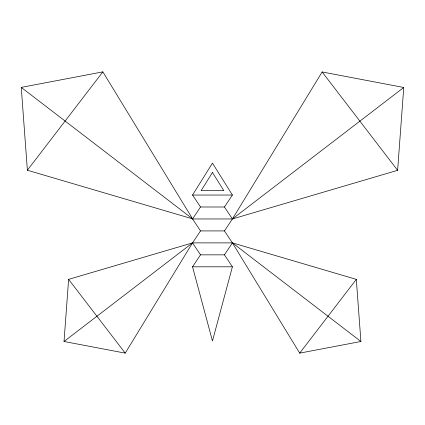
<?xml version="1.0" encoding="UTF-8"?>
<svg xmlns="http://www.w3.org/2000/svg" width="425" height="425" viewBox="0 0 425 425"><rect width="100%" height="100%" fill="white"/><g stroke="black" fill="none" stroke-linecap="round" stroke-linejoin="round"><path stroke-width="0.64" d="M200.51 230.918L192.536 242.882L125.226 353.132L64.026 341.487L68.622 279.363L192.536 242.882L232.406 242.882L356.315 279.363L360.915 341.487L299.71 353.132L232.406 242.882L224.432 230.918L200.51 230.918L192.536 218.96L200.51 206.996L224.432 206.996L232.406 218.96L224.432 230.918M403.75 87.481L232.406 218.96L397.619 170.319L403.75 87.481L322.15 71.963L232.406 218.96L192.536 218.96M232.406 266.804L212.468 340.983L192.536 266.804L200.51 254.846L224.432 254.846L232.406 266.804L192.536 266.804M200.51 206.996L192.536 195.038L212.468 163.136L232.406 195.038L224.432 206.996M224.432 254.846L232.406 242.882L360.915 341.487M27.381 170.228L102.85 71.868L192.594 218.87L27.381 170.228L21.25 87.391L102.85 71.868M299.71 353.132L356.315 279.363M64.026 341.487L192.536 242.882L200.51 254.846M192.536 195.038L232.406 195.038M21.25 87.391L192.594 218.87M322.15 71.963L397.619 170.319M68.622 279.363L125.226 353.132M212.468 172.492L201.121 190.655L223.821 190.655L212.468 172.492"/></g></svg>
